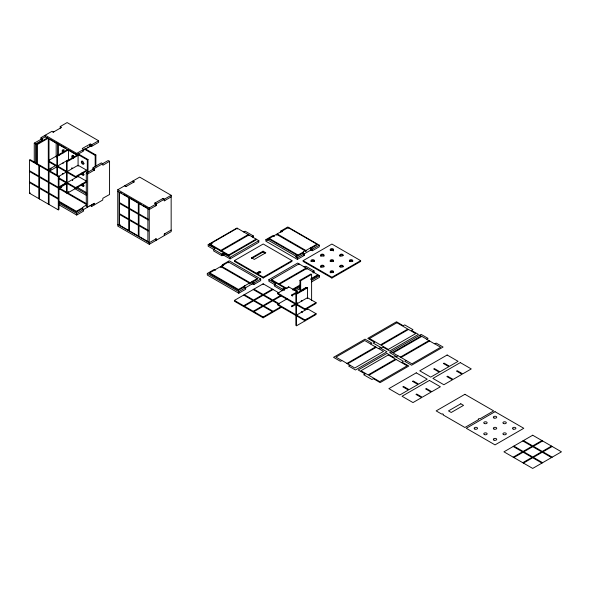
<?xml version="1.0" encoding="UTF-8"?>
<svg xmlns="http://www.w3.org/2000/svg" width="591" height="591" viewBox="0 0 591 591"><rect width="100%" height="100%" fill="white"/><g stroke="black" fill="none" stroke-linecap="round" stroke-linejoin="round"><path stroke-width="0.89" d="M155.248 203.481L154.739 203.186L162.953 198.443L164.328 199.233L164.268 200.763L164.83 200.526M53.936 131.763L53.183 132.015L52.067 131.261L41.111 137.585L40.949 139.365L34.263 143.118L34.263 162.481M66.443 183.823L59.255 187.975L59.255 188.765L58.568 189.164M82.688 150.735L87.305 148.068L87.305 147.277L87.985 146.878L87.985 147.669L89.862 146.59C88.332 143.975 91.753 142.616 90.866 145.8L91.738 146.295L98.594 142.335L98.594 140.754L67.108 122.573L60.245 126.54L60.245 128.121M89.862 146.59L91.738 145.504M58.605 204.597L76.712 215.05L83.567 211.083L83.567 209.502C79.851 208.505 84.934 205.409 86.552 205.417M89.876 205.86L90.637 205.609L91.753 206.362L102.723 200.031L102.878 198.251L109.564 194.498L109.564 161.299L108.197 160.508L94.508 168.413L93.134 167.622C91.59 170.437 97.072 171.139 93.134 168.62M126.496 186.298L125.484 186.298M162.422 198.753L163.426 198.753M222.741 253.628L221.876 254.123L208.18 246.218L208.18 244.637L214.961 248.449L213.661 249.38L213.661 250.961L221.876 255.704L222.741 255.209C221.411 252.8 225.075 252.8 223.745 255.209L230.091 258.865L258.836 242.266L258.836 240.685L248.914 234.959L220.849 251.16L209.894 244.837L209.894 244.046L237.279 228.237L237.279 229.027M222.741 255.209L223.745 255.209M244.282 286.103L249.402 283.148L249.402 283.939L250.089 283.54L250.089 282.749L221.337 266.149L221.337 266.94L220.65 267.339L220.65 266.548L209.702 272.872L209.702 273.663L238.454 290.262L244.282 286.894L244.282 286.103L238.454 289.472L209.702 272.872M244.282 286.894L245.657 287.684L245.657 289.265L238.794 293.225L207.301 275.044L207.301 273.463L238.794 291.644L251.965 284.042L252.032 281.523L257.277 278.605L257.277 279.395L252.468 282.166L252.468 281.375M251.965 284.042L252.719 283.791L253.835 284.537L260.697 280.577L260.697 278.996L229.212 260.816L222.349 264.783L222.349 266.356M316.894 244.179L311.058 247.548L311.058 248.338L316.894 244.97L316.894 244.179L288.142 227.587L277.186 233.91L277.186 234.701L276.507 235.092L276.507 234.302L269.319 238.454L269.319 239.244M283.687 289.996C281.752 289.235 285.682 286.753 284.441 290.247M273.869 236.43L272.754 235.676L265.891 239.636L265.891 241.217L297.384 259.397L304.247 255.438L304.247 253.857C301.713 253.517 303.227 250.806 305.252 250.902L305.252 251.692L305.939 251.293L305.939 250.503L277.186 233.91M265.891 239.636L267.265 240.426L267.265 239.636L296.017 256.235L296.017 257.026L297.384 257.816L310.556 250.215L310.556 247.843L311.058 247.548M310.556 250.215L311.309 249.963L312.425 250.71L319.288 246.75L319.288 245.169L287.802 226.988L280.939 230.955L280.939 232.536M349.953 365.223L348.587 366.014L355.45 369.973L386.935 351.793L380.079 347.833L378.351 348.542L370.675 344.11L371.894 343.112L365.031 339.145L333.546 357.326L340.409 361.293L342.13 360.584L354.763 368.001L383.515 351.401L378.705 348.624M406.091 360.48L404.717 361.271L411.58 365.231L443.073 347.05L436.21 343.09L434.481 343.799L426.805 339.367L428.024 338.37L421.161 334.403L389.676 352.583L396.539 356.55L398.26 355.841L411.927 363.849L440.672 347.249L434.836 343.881M34.263 143.118L35.637 143.909L42.227 140.222L42.537 139.424L41.111 138.582M94.006 203.481L94.597 203.319L94.508 204.774L93.134 203.984M155.61 239.052L156.201 238.89L156.113 240.338L156.127 238.749L149.264 242.709L117.779 224.528M50.944 168.147L50.693 169.994L48.455 171.287M41.111 137.585L42.478 138.375L45.47 136.654M52.998 132.303L61.597 127.405L60.245 126.54M36.664 163.98L36.664 144.108L47.612 137.784M36.664 144.108L37.344 144.5L48.299 138.176L48.299 169.794L47.612 169.403M29.55 160.065L30.237 159.673L58.982 176.273L58.982 209.473L58.302 209.864L29.55 193.264L29.55 160.065L58.302 176.665L58.982 176.273M68.497 160.678L68.497 149.833L57.541 156.157L56.854 155.765L56.854 165.643M89.862 144.219L82.252 148.504L83.553 149.442L83.553 151.023L76.69 154.982L45.204 136.802L45.204 135.221L76.69 153.401L83.553 149.442M48.299 169.004L48.987 169.403L56.175 165.251M90.866 144.219L91.738 144.714L98.594 140.754M68.497 159.718L57.541 166.041L57.541 143.251M49.083 171.316L56.906 166.802M66.443 171.176L66.443 161.299L77.391 154.975L78.078 155.367L78.078 166.211M66.443 161.299L67.123 161.69L78.078 155.367M29.55 193.264L30.237 192.873M59.13 176.192L66.148 172.136M76.933 153.919L87.32 159.917L88 159.518L88 172.432M84.808 149.375L95.188 155.367L95.875 154.975L95.875 166.389M68.497 149.833L67.81 149.442L48.299 160.708L75.685 176.517L86.633 170.193L86.633 170.984L75.685 177.307L48.299 161.498M59.107 186.874L66.148 182.811M66.362 183.077L60.26 186.601L61.132 187.103M93.134 167.622L101.349 162.88L102.723 163.67L102.878 165.266L109.564 161.299M86.293 173.156L87.66 173.946L87.66 207.145L86.293 206.355L86.293 173.156L93.674 168.893M87.66 173.946L94.006 170.282M68.785 191.558L66.443 192.917L66.443 183.033M58.472 177.64L75.685 187.583L86.633 181.26L78.078 176.317L67.123 182.641L67.123 172.365M86.633 182.05L67.123 193.309L67.123 183.432M58.797 201.147L76.365 211.29L82.201 207.921M58.797 201.937L76.365 212.08L82.201 208.712M58.605 203.016L76.712 213.469L94.035 203.459M117.757 189.763L139.668 177.115L171.154 195.296L171.168 231.642L149.264 244.29L117.779 226.109L117.757 189.763L149.25 207.943L149.264 244.29M119.485 192.814L119.485 225.127L120.172 224.728M149.25 207.943L171.154 195.296M171.168 196.862L164.291 200.837L164.291 199.256M171.168 230.062L164.305 234.021L164.328 234.597M208.18 244.637L236.932 228.045L248.227 234.561L248.227 235.351M209.894 244.837L212.243 243.485M209.894 244.046L220.849 250.37L248.227 234.561M253.362 237.523L253.362 235.942L252.061 236.592L252.497 237.028M228.717 254.913L256.102 239.104L256.102 239.894L228.717 255.704L221.529 251.559L221.529 250.769L228.717 254.913L228.717 255.704M223.745 253.628L230.091 257.284L258.836 240.685M207.301 273.463L214.164 269.503L215.405 270.286M221.337 266.149L228.525 262.005L257.277 278.605M267.265 239.636L268.632 238.845L298.071 255.844L302.873 253.066M234.457 260.601L263.202 244.002L291.954 260.601L291.954 261.392L263.202 277.992L257.728 274.83L257.728 274.039L260.468 272.458A0.968 0.561 0 0 0 260.468 271.668A0.968 0.561 0 0 0 259.094 271.668L256.361 273.249L234.457 260.601L234.457 261.392L256.361 274.039L259.094 272.458A0.968 0.561 0 0 1 260.72 272.702M251.567 257.831L263.069 251.19L265.81 252.771L254.307 259.412L251.567 257.831L251.567 258.622L263.069 251.98L265.123 253.17M250.089 282.749L251.965 281.671M296.017 256.235L297.384 255.445L297.384 256.235L296.017 257.026M269.319 238.454L298.071 255.053L302.873 252.276M305.939 250.503L310.556 247.843M257.728 274.039L263.202 277.201L291.954 260.601M252.468 282.166L253.835 282.956L260.697 278.996M311.058 248.338L312.425 249.129L319.288 245.169M283.436 288.667L282.564 289.169L268.875 281.264L268.875 279.683L297.628 263.084L306.182 268.026L306.182 268.816M303.146 260.646L331.898 244.046L360.65 260.646L360.65 261.436L331.898 278.036L303.146 261.436L303.146 260.646L331.898 277.245L360.65 260.646M281.53 307.194L263.158 317.803L234.405 301.203L234.405 300.413L263.158 283.813L279.018 292.966M311.546 281.922L319.532 277.312L319.532 275.731L306.869 268.417L278.804 284.618L271.616 280.474L271.616 279.683L298.994 263.874L298.994 264.665M271.616 279.683L278.804 283.828L306.182 268.026M243.647 305.746L252.889 300.413L243.647 295.079M272.399 289.147L263.158 294.481L253.916 289.147M244.334 306.145L253.576 300.804L262.478 305.946L253.236 311.28M273.086 289.546L263.845 294.879L272.739 300.014L281.213 295.123M313.193 272.067L312.757 271.631L314.057 270.988L314.057 272.569M307.505 298.499L307.505 287.824L296.549 294.148L296.549 304.033L307.505 297.709L316.059 302.644L316.059 303.434L305.104 309.758L277.726 293.956L277.726 293.166L288.674 286.842L297.236 291.777L297.236 292.567M311.612 274.387L300.656 280.71L300.656 290.595L299.969 290.196L299.969 280.319L310.925 273.995L311.612 274.387L311.612 300.59M253.916 311.679L263.158 306.337L272.399 311.679M281.131 295.965L273.426 300.413L279.587 303.966M292.789 289.198L300.612 284.677M310.777 278.804L317.825 274.741L317.825 275.532L310.777 279.595M292.789 289.989L300.612 285.468M293.978 290.484L300.368 286.798M311.546 280.341L319.532 275.731M295.574 291.141L300.368 288.378M297.916 292.966L297.916 292.176L291.755 295.729L291.755 294.939L297.236 291.777M277.726 304.225L305.104 320.034L305.104 320.824L277.726 305.015L277.726 304.225L287.115 298.81M297.428 302.732L295.862 303.634L295.862 293.757L306.818 287.433L307.505 287.824M302.223 290.484L303.789 289.575M234.405 300.413L263.158 317.012L281.242 306.574M291.755 306.795L291.755 306.005L295.67 303.752M296.357 304.143L292.442 306.404L291.755 306.005M277.726 293.166L305.104 308.967L316.059 302.644M295.862 315.491L295.862 325.375L296.549 325.767L316.059 314.501L316.059 313.71L307.505 308.775L296.549 315.099L296.549 304.823M305.104 320.034L316.059 313.71M346.895 363.458L375.64 346.858M347.574 363.849L376.327 347.249M400.284 357.134L429.036 340.534M400.971 357.525L429.723 340.926M513.187 457.161L522.429 451.827L513.187 446.493M541.94 440.561L532.698 445.895L523.456 440.561M513.875 457.552L523.116 452.218L532.018 457.36L522.776 462.694M542.627 440.96L533.385 446.294L542.279 451.428L551.521 446.094M523.456 463.085L532.698 457.752L541.94 463.085M552.208 446.493L542.966 451.827L552.208 457.161M133.669 182.154L134.172 181.865L133.669 181.577M155.248 202.898L154.761 203.112L156.113 203.976L156.113 205.557L155.61 205.853M268.875 279.683L275.657 283.488L274.357 284.426L274.357 286.007L282.564 290.75L282.564 289.169M41.976 140.244L40.609 139.454M164.83 233.726L164.328 234.014L164.305 235.602M280.939 230.955L281.804 231.45M276.507 234.302L305.939 251.293M303.382 254.935L304.247 255.438M253.362 235.942L245.147 231.207L244.031 231.953L243.278 231.702M314.057 270.988L305.843 266.245L304.04 266.888M419.795 335.193L421.161 335.983L392.417 352.583L391.043 351.793M426.658 339.16L421.848 336.382L393.096 352.982L397.906 355.76M84.698 148.518L95.875 154.975M132.805 181.075L134.209 181.843L125.994 186.586L124.62 185.796M299.969 280.319L300.656 280.71M78.418 153.985L88 159.518M49.991 139.173L65.97 148.4M67.566 149.316L75.552 153.926M305.451 287.824L306.131 288.223L306.131 287.433L299.969 290.986L300.656 291.385M41.111 139.166L42.478 139.956M93.134 169.203L94.508 169.994M86.633 170.193L78.078 165.251L67.123 171.575L67.123 161.69M86.633 172.956L87.32 173.355M120.261 192.37L121.798 193.257M123.342 194.151L127.959 196.818M139.764 203.629L141.308 204.523M142.845 205.409L147.469 208.076M287.307 288.74L279.484 284.227L279.484 285.017L285.749 288.63M295.862 293.757L296.549 294.148M117.757 191.344L149.264 209.51L156.113 205.557L156.164 205.033M71.917 168.014L72.604 168.413M291.755 294.939L292.442 295.337L292.442 296.128M301.344 300.472L302.023 300.871M71.829 168.066L72.516 168.465M301.255 300.524L301.942 300.915M370.527 343.903L364.691 340.534L335.939 357.134L341.775 360.503M119.485 202.595L128.727 207.929L128.727 197.261L138.316 202.794L138.316 213.462L129.414 208.328L129.414 197.653M148.238 219.195L138.996 213.861L138.996 203.186M119.485 203.385L128.727 208.719L128.727 218.995L119.485 213.661M148.238 219.985L138.996 214.651L138.996 224.927L148.238 230.261M222.349 264.783L223.701 265.492M62.336 173.547L63.104 173.894M301.255 311.59L301.942 311.982M220.65 266.548L250.089 283.54M522.776 440.96L532.018 446.294L523.116 451.428L513.875 446.094M551.521 457.552L542.279 452.218L533.385 457.36L542.627 462.694M77.391 186.593L78.078 186.985M306.818 319.051L307.505 319.443M76.933 187.118L86.522 192.651M253.236 289.546L262.478 294.879L253.576 300.014L244.334 294.68M278.132 303.922L272.739 300.804L263.845 305.946L273.086 311.28M75.781 187.643L86.803 194.003M58.472 178.43L75.685 188.374L75.685 187.583M74.429 188.433L86.404 195.355M119.485 214.452L128.727 219.786L128.727 230.46M148.238 231.051L138.996 225.718L138.996 236.385M29.55 170.74L38.792 176.074L38.792 165.406M58.302 187.34L49.06 182.006L49.06 171.331M59.255 187.975L66.443 192.127M68.039 193.05L86.404 203.651M29.55 171.53L38.792 176.864L38.792 187.14L29.55 181.806M58.302 188.13L49.06 182.796L49.06 193.072L58.302 198.406M58.568 188.374L86.522 204.508M119.485 225.127L148.238 241.719M29.55 182.597L38.792 187.931L38.792 198.606M58.302 199.197L49.06 193.863L49.06 204.53M311.546 248.56L311.56 250.215M90.866 145.8L90.364 145.504L90.364 146.295M331.898 277.245L331.898 278.036M313.193 271.483L313.193 273.064M312.425 249.129L312.425 250.71M307.505 308.775L307.505 309.566M306.869 268.417L306.869 269.208M305.104 308.967L305.104 309.758M303.382 251.988L303.382 253.569M302.112 311.885L302.112 312.676M298.071 255.053L298.071 255.844M297.384 257.816L297.384 259.397M296.549 315.889L296.549 325.767M295.862 304.424L295.862 314.7M288.674 286.842L288.674 287.632M288.142 227.587L288.142 228.377M283.939 288.378L283.939 289.959M282.306 230.955L282.306 231.746M278.804 283.828L278.804 284.618M275.221 283.34L275.221 284.921M274.128 235.676L274.128 236.466M268.632 238.845L268.632 239.636M263.202 277.201L263.202 277.992M263.158 283.813L263.158 284.603M263.158 317.012L263.158 317.803M263.069 251.19L263.069 251.98M259.094 271.668L259.094 272.458M256.361 273.249L256.361 274.039M253.835 282.956L253.835 284.537M252.97 282.461L252.97 284.042M248.914 234.959L248.914 235.75M244.792 285.808L244.792 287.389M238.794 291.644L238.794 293.225M238.454 289.472L238.454 290.262M230.091 257.284L230.091 258.865M228.525 262.005L228.525 262.796M223.243 253.332L223.243 254.913M221.876 254.123L221.876 255.704M220.849 250.37L220.849 251.16M147.898 208.719L147.898 241.918M138.316 235.994L138.316 225.319L129.414 220.184L129.414 230.852M119.146 192.119L119.146 225.319M95.188 155.367L95.188 166.788M94.508 168.413L94.508 169.41M91.738 144.714L91.738 146.295M91.753 204.781L91.753 206.362M87.32 159.917L87.32 172.823M82.703 207.633L82.703 209.214M78.078 175.246L78.078 177.108M76.69 153.401L76.69 154.982M76.712 213.469L76.712 215.05M76.365 211.29L76.365 212.08M75.685 176.517L75.685 177.307M73.284 155.403L73.284 158.056M72.604 155.795L72.604 158.454M72.686 179.428L72.686 180.218M72.516 179.524L72.516 180.314M66.443 171.966L66.443 182.242M63.015 162.88L63.015 163.67M61.634 186.601L61.634 187.391M59.255 154.384L59.255 155.174M58.568 144.241L58.568 155.307M58.302 176.665L58.302 209.864M57.541 166.832L57.541 176.251M56.854 166.433L56.854 174.995M56.175 142.667L56.175 157.117M48.987 138.686L48.987 169.403M48.373 170.939L48.373 181.607L39.479 176.473L39.479 165.798M48.373 204.139L48.373 193.464L39.479 188.33L39.479 198.997M42.478 138.375L42.478 139.373M37.344 144.5L37.344 164.372M35.637 143.909L35.637 163.271M82.991 183.808A1.692 0.975 60 0 1 83.368 186.283A1.692 0.975 60 0 1 81.418 184.695M82.991 172.742A1.692 0.975 60 0 1 83.368 175.217A1.692 0.975 60 0 1 81.418 173.628M84.158 163.685A1.692 0.975 60 0 1 82.607 163.131A1.692 0.975 60 0 1 82.105 161.107M72.479 158.152A1.692 0.975 60 0 1 72.22 155.625A1.692 0.975 60 0 1 74.134 157.664M84.158 174.751A1.692 0.975 60 0 1 82.895 174.5A1.692 0.975 60 0 1 82.023 172.838M84.158 185.81A1.692 0.975 60 0 1 82.895 185.567A1.692 0.975 60 0 1 82.023 183.904M73.461 158.026A1.692 0.975 60 0 1 72.471 156.43A1.692 0.975 60 0 1 72.907 155.234M63.193 152.892A1.692 0.975 60 0 1 62.417 150.217A1.692 0.975 60 0 1 64.471 151.739M63.577 152.227A1.692 0.975 60 0 1 63.097 149.826M63.894 149.759A1.692 0.975 60 0 1 64.212 149.944M330.214 261.554A1.692 0.975 0 0 1 331.906 260.454A1.692 0.975 0 0 1 333.575 261.569M339.803 266.829A1.692 0.975 0 0 1 341.495 265.987A1.692 0.975 0 0 1 343.164 266.844M349.384 261.554A1.692 0.975 0 0 1 351.076 260.454A1.692 0.975 0 0 1 352.738 261.569M311.051 261.554A1.692 0.975 0 0 1 312.742 260.454A1.692 0.975 0 0 1 314.405 261.569M320.743 267.331A1.692 0.975 0 0 1 321.888 266.016A1.692 0.975 0 0 1 323.994 266.844M330.325 272.865A1.692 0.975 0 0 1 331.691 271.528A1.692 0.975 0 0 1 333.575 272.636M339.906 256.265A1.692 0.975 0 0 1 340.844 254.994A1.692 0.975 0 0 1 343.053 255.534M320.743 256.265A1.692 0.975 0 0 1 322.324 254.92A1.692 0.975 0 0 1 323.875 256.28M330.221 250.229A1.692 0.975 0 0 1 332.556 249.468A1.692 0.975 0 0 1 333.235 250.968M365.031 373.926L363.664 374.716L371.879 379.459L373.497 378.705L380.094 382.621L408.846 366.021L402.013 362.143L403.365 361.278L395.15 356.536L393.532 357.289L386.935 353.374L358.19 369.973L365.031 373.926M374.613 342.307L373.246 343.098L381.461 347.84L383.079 347.094L389.676 351.002L418.428 334.403L411.595 330.532L412.954 329.66L404.739 324.924L403.114 325.671L396.524 321.763L367.772 338.355L374.613 342.307M263.158 295.271L254.263 300.413L263.158 305.547L272.059 300.413L263.158 295.271M396.864 322.745L369.478 338.554L380.434 344.878L407.82 329.069L396.864 322.745M408.499 329.468L381.121 345.277L388.309 349.421L415.687 333.612L408.499 329.468M388.309 354.955L360.924 370.764L368.112 374.916L395.497 359.106L388.309 354.955M396.177 359.505L368.799 375.307L379.747 381.631L407.133 365.829L396.177 359.505M416.256 372.84L388.871 388.649L399.826 394.973L408.381 390.03L402.818 386.817L403.505 386.425L409.068 389.639L417.963 384.497L412.488 381.335L413.175 380.944L418.65 384.106L427.204 379.163L416.256 372.84M447.143 355.006L419.758 370.816L430.713 377.139L439.268 372.197L433.705 368.983L434.392 368.592L439.955 371.805L448.857 366.664L443.376 363.502L444.063 363.11L449.537 366.272L458.099 361.33L447.143 355.006M429.413 380.441L402.035 396.251L412.991 402.574L421.546 397.632L415.983 394.419L416.67 394.027L422.225 397.233L431.127 392.099L425.653 388.937L426.333 388.538L431.814 391.7L440.369 386.765L429.413 380.441M460.308 362.608L432.922 378.417L443.878 384.741L452.433 379.799L446.87 376.585L447.557 376.194L453.12 379.4L462.022 374.266L456.54 371.104L457.227 370.705L462.701 373.867L471.256 368.932L460.308 362.608M464.91 394.3L436.158 410.9L441.64 414.062A0.968 0.561 0 0 1 443.006 414.062A0.968 0.561 0 0 1 443.006 414.852L464.91 427.5L478.607 419.595A0.968 0.561 0 0 1 478.607 418.805A0.968 0.561 0 0 1 479.973 418.805L493.662 410.9L464.91 394.3M460.803 403.786L448.48 410.9L451.221 412.481L463.543 405.367L460.803 403.786M495.029 411.691L466.284 428.29L495.029 444.883L523.781 428.29L495.029 411.691M532.698 435.227L503.946 451.827L532.698 468.427L561.45 451.827L532.698 435.227M532.698 446.685L523.803 451.827L532.698 456.961L541.6 451.827L532.698 446.685M138.316 214.252L129.414 209.118L129.414 219.394L138.316 224.528L138.316 214.252M48.373 182.397L39.479 177.263L39.479 187.539L48.373 192.673L48.373 182.397M503.576 434.592A1.692 0.975 0 0 0 506.295 433.957A1.692 0.975 0 0 0 503.983 432.915A1.692 0.975 0 0 0 503.576 434.592M513.158 429.059A1.692 0.975 0 0 0 515.877 428.423A1.692 0.975 0 0 0 513.564 427.382A1.692 0.975 0 0 0 513.158 429.059M484.406 423.525A1.692 0.975 0 0 0 487.124 422.89A1.692 0.975 0 0 0 484.812 421.848A1.692 0.975 0 0 0 484.406 423.525M493.987 429.059A1.692 0.975 0 0 0 496.713 428.423A1.692 0.975 0 0 0 494.394 427.382A1.692 0.975 0 0 0 493.987 429.059M493.987 417.992A1.692 0.975 0 0 0 496.713 417.357A1.692 0.975 0 0 0 494.394 416.315A1.692 0.975 0 0 0 493.987 417.992M503.576 423.525A1.692 0.975 0 0 0 506.295 422.89A1.692 0.975 0 0 0 503.983 421.848A1.692 0.975 0 0 0 503.576 423.525M474.824 429.059A1.692 0.975 0 0 0 477.543 428.423A1.692 0.975 0 0 0 475.23 427.382A1.692 0.975 0 0 0 474.824 429.059M484.406 434.592A1.692 0.975 0 0 0 487.124 433.957A1.692 0.975 0 0 0 484.812 432.915A1.692 0.975 0 0 0 484.406 434.592M493.987 440.125A1.692 0.975 0 0 0 496.713 439.49A1.692 0.975 0 0 0 494.394 438.448A1.692 0.975 0 0 0 493.987 440.125M81.336 162.163A1.692 0.975 60 0 0 83.25 164.202A1.692 0.975 60 0 0 82.991 161.675A1.692 0.975 60 0 0 81.336 162.163M330.857 272.481A1.692 0.975 0 0 0 333.575 271.845A1.692 0.975 0 0 0 331.263 270.804A1.692 0.975 0 0 0 330.857 272.481M340.438 266.947A1.692 0.975 0 0 0 343.157 266.312A1.692 0.975 0 0 0 340.844 265.27A1.692 0.975 0 0 0 340.438 266.947M321.275 266.947A1.692 0.975 0 0 0 323.994 266.312A1.692 0.975 0 0 0 321.674 265.27A1.692 0.975 0 0 0 321.275 266.947M330.857 261.414A1.692 0.975 0 0 0 333.575 260.779A1.692 0.975 0 0 0 331.263 259.737A1.692 0.975 0 0 0 330.857 261.414M321.275 255.881A1.692 0.975 0 0 0 323.994 255.246A1.692 0.975 0 0 0 321.674 254.204A1.692 0.975 0 0 0 321.275 255.881M340.438 255.881A1.692 0.975 0 0 0 343.157 255.246A1.692 0.975 0 0 0 340.844 254.204A1.692 0.975 0 0 0 340.438 255.881M350.02 261.414A1.692 0.975 0 0 0 352.738 260.779A1.692 0.975 0 0 0 350.426 259.737A1.692 0.975 0 0 0 350.02 261.414M311.686 261.414A1.692 0.975 0 0 0 314.405 260.779A1.692 0.975 0 0 0 312.092 259.737A1.692 0.975 0 0 0 311.686 261.414M330.857 250.348A1.692 0.975 0 0 0 333.575 249.712A1.692 0.975 0 0 0 331.263 248.671A1.692 0.975 0 0 0 330.857 250.348"/></g></svg>
